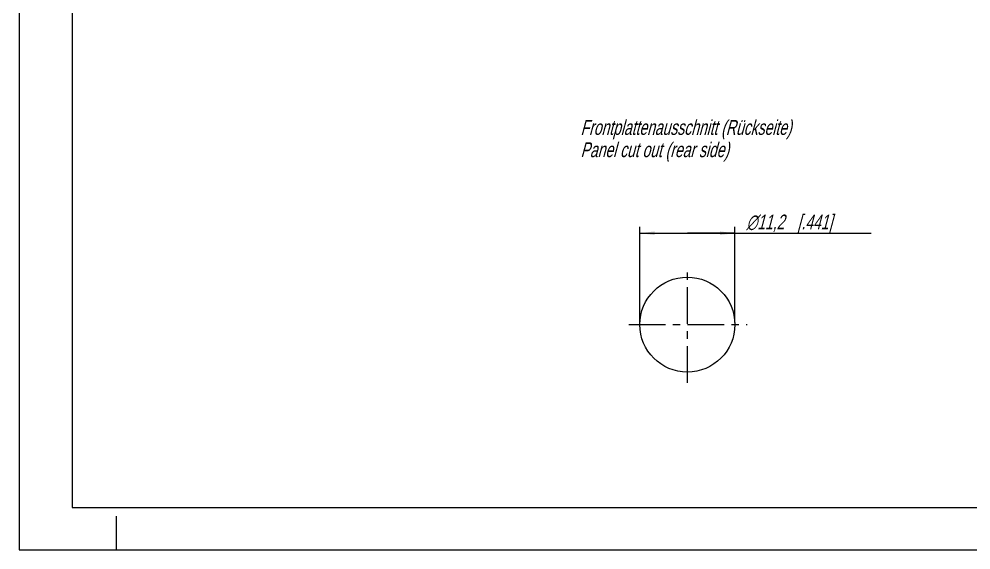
# Model space of a CAD drawing. Header units: millimetres. Extents: x 0 to 420, y 0 to 297.
# Drawn here: x 0 to 224.4, y 0 to 125.2 of the extents above; entities that cross this region are included whole.
import ezdxf

# ---------------------------------------------------------------- set-up
doc = ezdxf.new("R2010")
doc.units = ezdxf.units.MM
doc.header["$LTSCALE"] = 23.1
doc.linetypes.add('CENTER', pattern=[0.6, 0.375, -0.075, 0.075, -0.075])
doc.layers.get('0').update_dxf_attribs({"linetype": 'CONTINUOUS'})
doc.layers.add('DEFAULT_1', color=7, linetype='CENTER')
doc.styles.get("Standard").update_dxf_attribs({"font": 'txt', "width": 0.7})
doc.styles.add('TEXTSTYLE_3', font='gdt', dxfattribs={"width": 0.7})
doc.dimstyles.new('DIMSTYLE_3', dxfattribs={"dimtxt": 3.5, "dimasz": 3.5, "dimexe": 1.5, "dimexo": 0.5, "dimgap": 0.875, "dimtad": 1, "dimdsep": 46, "dimtxsty": 'STANDARD', "dimblk": '_FILLED', "dimblk1": '_FILLED', "dimblk2": '_FILLED', "dimcen": 0.09, "dimclrt": 5, "dimadec": 3, "dimazin": 2, "dimtp": 0.2, "dimtm": 0.2, "dimtfac": 1, "dimtofl": 0, "dimtmove": 0, "dimatfit": 3, "dimldrblk": '_FILLED', "dimfxl": 1, "dimtolj": 1, "dimarcsym": 0})

# ---------------------------------------------------------------- blocks, each defined once
blk = doc.blocks.new('_FILLED')
at = {"color": 0, "linetype": 'BYBLOCK'}
blk.add_solid([(0, 0), (-1, 0.125), (-1, -0.125)], dxfattribs=at)
blk = doc.blocks.new('*D7')
at = {"color": 2, "linetype": 'CONTINUOUS'}
for p, q in [((146.32, 53.65), (146.32, 76.21)), ((146.32, 74.71), (157.52, 74.71)), ((168.72, 74.71), (157.52, 74.71)), ((157.52, 74.71), (200.87, 74.71)), ((168.72, 53.65), (168.72, 76.21))]:
    blk.add_line(p, q, dxfattribs=at)
at = {"color": 2, "linetype": 'CONTINUOUS', "xscale": 3.5, "yscale": 3.5, "zscale": 3.5, "rotation": 180}
blk.add_blockref('_FILLED', (146.32, 74.71), dxfattribs=at)
at = {"color": 2, "linetype": 'CONTINUOUS', "xscale": 3.5, "yscale": 3.5, "zscale": 3.5}
blk.add_blockref('_FILLED', (168.72, 74.71), dxfattribs=at)
at = {"color": 5, "linetype": 'CONTINUOUS', "insert": (171.45, 79.11), "char_height": 3.5, "width": 44.125, "attachment_point": 1, "line_spacing_factor": 0.9, "style": 'TEXTSTYLE_3'}
blk.add_mtext('\\Q15.0;{\\fgdt;n}\\ftxt;{\\W0.7;11,2}{\\W0.7;{\\ftxt.shx;\\W1.000000;\\H3.500000; }[}{\\W0.7;.441}{\\W0.7;]}', dxfattribs=at)

msp = doc.modelspace()

# ---------------------------------------------------------------- linework, layer by layer
at = {"color": 7, "linetype": 'CONTINUOUS'}
for p, q in [((0, 297), (0, 0)), ((12.5, 287), (12.5, 10)), ((12.5, 10), (410, 10)), ((23, 0), (23, 8)), ((0, 0), (420, 0))]:
    msp.add_line(p, q, dxfattribs=at)
msp.add_circle((157.521, 53.153), 11.2, dxfattribs=at)
at = {"layer": 'DEFAULT_1', "color": 2, "linetype": 'CENTER'}
for p, q in [((157.521, 39.444), (157.521, 66.752)), ((143.694, 53.153), (171.65, 53.153))]:
    msp.add_line(p, q, dxfattribs=at)

# ---------------------------------------------------------------- texts
at = {"color": 5, "linetype": 'CONTINUOUS', "insert": (132.35, 101.404), "char_height": 3.5, "width": 116.425, "attachment_point": 1, "line_spacing_factor": 0.9}
msp.add_mtext('\\Q15.0;Frontplattenausschnitt (Rückseite)\\PPanel cut out (rear side)', dxfattribs=at)

# ---------------------------------------------------------------- dimensions: what is measured, and where the dimension line sits
at = {"color": 2, "linetype": 'CONTINUOUS'}
dim = msp.add_linear_dim(base=(146.321, 74.706), p1=(168.721, 53.153), p2=(146.321, 53.153), angle=180, text='%%c<>', dimstyle='DIMSTYLE_3', dxfattribs=at)
dim.commit()
dim.dimension.update_dxf_attribs({"geometry": '*D7', "text_midpoint": (186.158, 74.706), "dimtype": 160})

doc.saveas('drawing.dxf')
